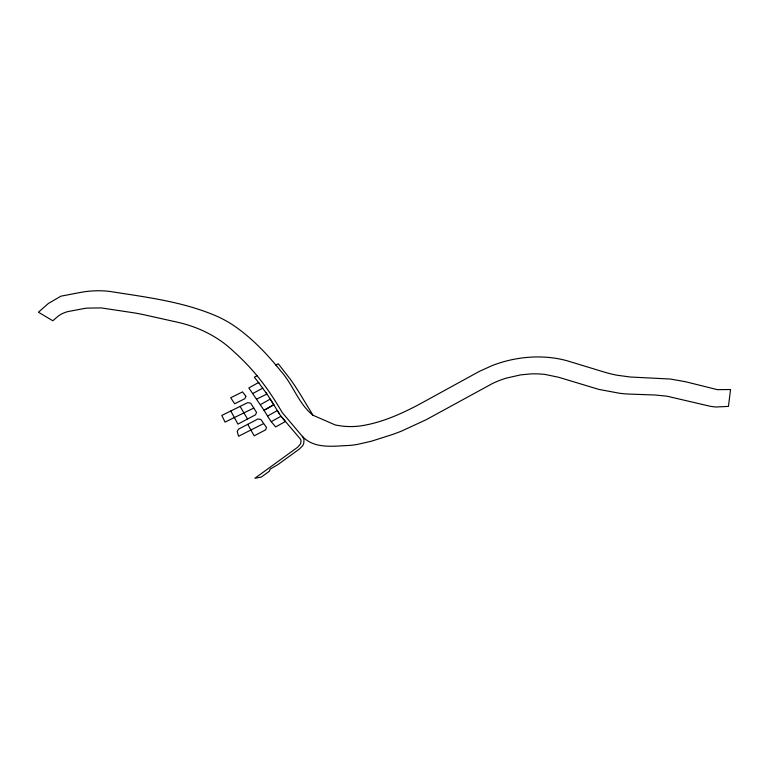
<?xml version="1.0" encoding="UTF-8"?>
<svg xmlns="http://www.w3.org/2000/svg" width="769" height="769" viewBox="0 0 769 769"><rect width="100%" height="100%" fill="white"/><g stroke="black" fill="none" stroke-linecap="round" stroke-linejoin="round"><path stroke-width="1.15" d="M260.489 404.6L270.275 399.101L273.793 404.792L263.998 410.281L248.848 387.961L258.567 382.501L267.929 395.487L280.848 416.067L300.583 439.301A9.641 7.113 -14.8 0 1 300.987 440.925L300.852 442.646A9.641 7.113 -14.8 0 1 300.198 444.357L297.488 447.347L254.904 478.251L261.316 477.068L269.323 471.262L270.15 469.148L277.82 464.668L299.449 448.981L302.63 445.722A12.487 9.209 -14.8 0 0 303.726 443.473L304.015 439.676L302.832 436.927L282.223 412.569C271.322 393.661 258.586 375.705 243.014 360.344A370.12 272.88 -14.8 0 0 233.68 351.491C218.088 336.466 197.998 326.7 176.947 322.105L147.302 315.482A293.931 216.704 -14.8 0 0 135.613 313.098L101.22 307.917L87.262 308.109A54.753 40.373 -14.8 0 0 81.985 308.917L68.999 311.387A19.071 14.063 -14.8 0 0 65.759 312.214L62.664 313.444A19.302 14.227 -14.8 0 0 60.722 314.463A19.59 14.448 -14.8 0 0 57.271 316.924L52.83 320.76L38.45 312.233L48.293 303.515L60.924 296.171L81.879 292.172A75.026 55.31 -14.8 0 1 94.02 290.865L98.028 290.749A77.323 57.002 -14.8 0 1 109.871 291.441C146.725 297.276 184.8 301.784 219.107 317.232A159.971 117.945 -14.8 0 1 232.526 324.729C251.213 337.264 266.997 353.759 280.973 371.273C293.172 384.817 298.478 403.812 312.973 415.241L335.361 425.017L342.301 426.122A63.914 47.12 -14.8 0 0 358.835 426.151C379.896 423.373 399.697 414.616 418.374 404.84L479.347 371.389L492.525 365.438A96.096 70.844 -14.8 0 1 511.183 359.854C529.553 355.884 548.922 355.759 567.109 360.776L604.511 372.148A113.543 83.715 -14.8 0 0 617.113 375.234L630.359 377.021L670.222 379.03L685.66 381.76L717.371 389.662L730.55 389.527L728.445 406.397L715.901 407.012A81.658 60.203 -14.8 0 1 710.181 406.263L666.944 396.179L655.063 395.006L627.85 394.036A135.825 100.143 -14.8 0 1 619.718 393.295L598.859 389.402L558.582 377.252L545.058 374.445A72.92 53.763 -14.8 0 0 530.629 373.917L520.815 374.849L506.271 378.127A72.747 53.638 -14.8 0 0 492.439 383.529L426.257 419.672L401.678 431.034A188.04 138.641 -14.8 0 1 392.084 434.639L371.485 441.185L357.575 444.376A96.663 71.267 -14.8 0 1 350.549 445.376C334.688 445.905 314.473 449.615 302.352 436.321M281.665 417.134L280.993 416.25L271.236 421.672L268.852 418.192L263.998 410.281L273.793 404.792M257.019 375.705L254.318 377.223L259.095 383.183M252.953 393.411L262.796 388.134M230.796 410.982L237.929 424.113L255.5 414.818L256.538 412.415L250.646 403.129L247.628 402.668L221.799 415.433L225.057 422.104L253.808 408.031M267.535 416.048L277.359 410.598L279.349 413.857M263.507 423.632L238.573 436.254L237.179 431.457L238.534 429.16L257.865 418.99L260.816 419.422L266.478 427.477L265.622 429.861L254.164 435.831L247.733 424.344M256.836 398.996L266.949 394.045L265.814 392.363M282.531 418.182L285.424 421.489L275.667 426.92L271.236 421.672M276.532 365.717L275.965 365.064L278.263 363.766L290.105 378.954A432.534 318.895 -14.8 0 1 300.881 395.314L312.973 415.241M240.082 406.397L247.531 419.038M245.859 396.246L244.859 398.707L234.67 403.754L230.69 397.736L242.562 391.882L245.859 396.246"/></g></svg>
